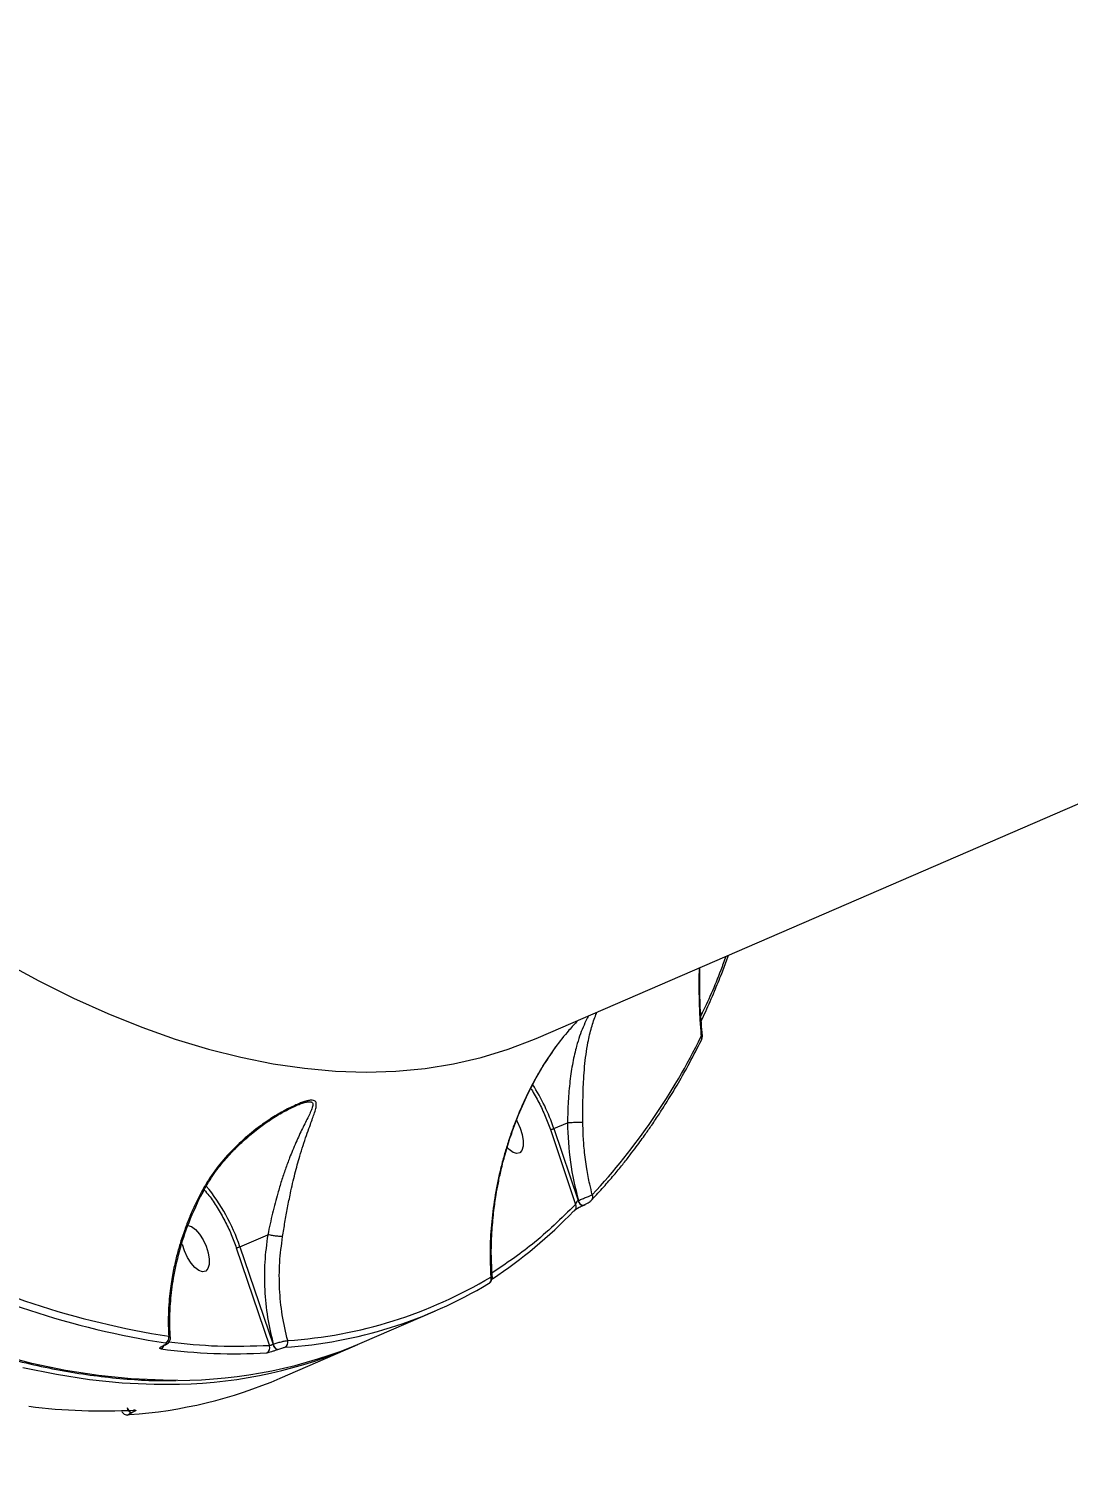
# Model space of a CAD drawing. Header units: millimetres. Extents: x -6332 to 8932, y -6739 to 7096.
# Drawn here: x -2543.2 to -2354.9, y -2655.2 to -2393.5 of the extents above; entities that cross this region are included whole.
import ezdxf

# ---------------------------------------------------------------- set-up
doc = ezdxf.new("R2010")
doc.units = ezdxf.units.MM
for name, color, linetype in [('DIKOM_ОБЪЕКТ', 7, 'Continuous'), ('DIKOM_РАЗМЕР_ЗОНА', 7, 'Continuous'), ('DIKOM_РАЗМЕР_ОБЪЕКТА', 7, 'Continuous')]:
    doc.layers.add(name, color=color, linetype=linetype)
doc.styles.add('style1', font='arial.ttf', dxfattribs={"width": 0.8})
doc.dimstyles.new('1-50', dxfattribs={"dimtxt": 300, "dimasz": 200, "dimexe": 100, "dimexo": 0, "dimgap": 100, "dimtad": 1, "dimtxsty": 'style1', "dimcen": 200, "dimclrd": 7, "dimclre": 7, "dimclrt": 7, "dimadec": 1, "dimazin": 2, "dimtfac": 1, "dimtmove": 0, "dimatfit": 2, "dimfxl": 0, "dimlwd": 25, "dimlwe": 18, "dimarcsym": 0})

# ---------------------------------------------------------------- blocks, each defined once
blk = doc.blocks.new('*D9')
at = {"layer": 'Defpoints', "color": 0, "transparency": 16777216}
for p in [(777.17, 5593.97), (-4228.73, -3389.78), (7301.72, -3389.78)]:
    blk.add_point(p, dxfattribs=at)
at = {"layer": 'DIKOM_РАЗМЕР_ОБЪЕКТА', "color": 7, "lineweight": 18, "transparency": 16777216}
for p, q in [((777.17, 5593.97), (7401.72, 5593.97)), ((-4228.73, -3389.78), (7401.72, -3389.78))]:
    blk.add_line(p, q, dxfattribs=at)
at = {"layer": 'DIKOM_РАЗМЕР_ОБЪЕКТА', "color": 7, "lineweight": 25, "transparency": 16777216}
blk.add_line((7301.72, 5393.97), (7301.72, -3189.78), dxfattribs=at)
at = {"layer": 'DIKOM_РАЗМЕР_ОБЪЕКТА', "color": 7, "transparency": 16777216}
for points in [[(7268.39, 5393.97), (7335.06, 5393.97), (7301.72, 5593.97)], [(7268.39, -3189.78), (7335.06, -3189.78), (7301.72, -3389.78)]]:
    blk.add_solid(points, dxfattribs=at)
at = {"layer": 'DIKOM_РАЗМЕР_ОБЪЕКТА', "color": 7, "transparency": 16777216, "insert": (7048.55, 1153.71), "char_height": 300, "attachment_point": 5, "rotation": 90, "style": 'style1'}
blk.add_mtext('9000', dxfattribs=at)
blk = doc.blocks.new('*D10')
at = {"layer": 'Defpoints', "color": 0, "transparency": 16777216}
for p in [(4034.78, 3636.59), (-4490.85, -1960.46), (4034.78, -5533.39)]:
    blk.add_point(p, dxfattribs=at)
at = {"layer": 'DIKOM_РАЗМЕР_ОБЪЕКТА', "color": 7, "lineweight": 18, "transparency": 16777216}
for p, q in [((4034.78, 3636.59), (4034.78, -5633.39)), ((-4490.85, -1960.46), (-4490.85, -5633.39))]:
    blk.add_line(p, q, dxfattribs=at)
at = {"layer": 'DIKOM_РАЗМЕР_ОБЪЕКТА', "color": 7, "lineweight": 25, "transparency": 16777216}
blk.add_line((-4290.85, -5533.39), (3834.78, -5533.39), dxfattribs=at)
at = {"layer": 'DIKOM_РАЗМЕР_ОБЪЕКТА', "color": 7, "transparency": 16777216}
for points in [[(-4290.85, -5500.05), (-4290.85, -5566.72), (-4490.85, -5533.39)], [(3834.78, -5500.05), (3834.78, -5566.72), (4034.78, -5533.39)]]:
    blk.add_solid(points, dxfattribs=at)
at = {"layer": 'DIKOM_РАЗМЕР_ОБЪЕКТА', "color": 7, "transparency": 16777216, "insert": (308.03, -5280.21), "char_height": 300, "attachment_point": 5, "style": 'style1'}
blk.add_mtext('8500', dxfattribs=at)
blk = doc.blocks.new('*D11')
at = {"layer": 'Defpoints', "color": 0, "transparency": 16777216}
for p in [(1114.35, 7096.35), (-4349.59, -4627.34), (8831.76, -4627.34)]:
    blk.add_point(p, dxfattribs=at)
at = {"layer": 'DIKOM_РАЗМЕР_ЗОНА', "color": 7, "lineweight": 18, "transparency": 16777216}
for p, q in [((1114.35, 7096.35), (8931.76, 7096.35)), ((-4349.59, -4627.34), (8931.76, -4627.34))]:
    blk.add_line(p, q, dxfattribs=at)
at = {"layer": 'DIKOM_РАЗМЕР_ЗОНА', "color": 7, "lineweight": 25, "transparency": 16777216}
blk.add_line((8831.76, 6896.35), (8831.76, -4427.34), dxfattribs=at)
at = {"layer": 'DIKOM_РАЗМЕР_ЗОНА', "color": 7, "transparency": 16777216}
for points in [[(8798.42, 6896.35), (8865.09, 6896.35), (8831.76, 7096.35)], [(8798.42, -4427.34), (8865.09, -4427.34), (8831.76, -4627.34)]]:
    blk.add_solid(points, dxfattribs=at)
at = {"layer": 'DIKOM_РАЗМЕР_ЗОНА', "color": 7, "transparency": 16777216, "insert": (8578.59, 1308.2), "char_height": 300, "attachment_point": 5, "rotation": 90, "style": 'style1'}
blk.add_mtext('11750', dxfattribs=at)
blk = doc.blocks.new('*D12')
at = {"layer": 'Defpoints', "color": 0, "transparency": 16777216}
for p in [(6134.38, 3354.85), (-6332, -2644.93), (6134.38, -6639)]:
    blk.add_point(p, dxfattribs=at)
at = {"layer": 'DIKOM_РАЗМЕР_ЗОНА', "color": 7, "lineweight": 18, "transparency": 16777216}
for p, q in [((6134.38, 3354.85), (6134.38, -6739)), ((-6332, -2644.93), (-6332, -6739))]:
    blk.add_line(p, q, dxfattribs=at)
at = {"layer": 'DIKOM_РАЗМЕР_ЗОНА', "color": 7, "lineweight": 25, "transparency": 16777216}
blk.add_line((-6132, -6639), (5934.38, -6639), dxfattribs=at)
at = {"layer": 'DIKOM_РАЗМЕР_ЗОНА', "color": 7, "transparency": 16777216}
for points in [[(-6132, -6605.67), (-6132, -6672.33), (-6332, -6639)], [(5934.38, -6605.67), (5934.38, -6672.33), (6134.38, -6639)]]:
    blk.add_solid(points, dxfattribs=at)
at = {"layer": 'DIKOM_РАЗМЕР_ЗОНА', "color": 7, "transparency": 16777216, "insert": (-98.81, -6385.83), "char_height": 300, "attachment_point": 5, "style": 'style1'}
blk.add_mtext('12500', dxfattribs=at)

msp = doc.modelspace()

# ---------------------------------------------------------------- linework, layer by layer
at = {"layer": 'DIKOM_ОБЪЕКТ', "color": 7, "linetype": 'Continuous', "lineweight": 15}
for p, q in [((-2450.848, -2576.134), (-2181.965, -2459.686)), ((-2450.039, -2581.298), (-2447.715, -2577.82)), ((-2450.038, -2581.291), (-2450.052, -2581.278)), ((-2495.692, -2588.914), (-2494.799, -2588.461)), ((-2448.676, -2592.779), (-2444.097, -2606.345)), ((-2448.03, -2592.599), (-2445.591, -2591.542)), ((-2448.03, -2592.599), (-2443.632, -2605.627)), ((-2445.584, -2591.541), (-2445.591, -2591.542)), ((-2443.605, -2605.616), (-2443.632, -2605.627)), ((-2442.766, -2606.546), (-2442.739, -2606.535)), ((-2442.673, -2606.488), (-2442.739, -2606.535)), ((-2504.928, -2613.999), (-2499.882, -2611.814)), ((-2499.876, -2611.813), (-2499.882, -2611.814)), ((-2505.574, -2614.181), (-2499.547, -2631.914)), ((-2504.928, -2613.999), (-2498.915, -2631.695)), ((-2482.748, -2631.359), (-2469.494, -2625.619)), ((-2518.751, -2631.877), (-2518.685, -2631.849)), ((-2518.635, -2631.864), (-2518.57, -2631.835)), ((-2498.869, -2631.675), (-2498.915, -2631.695)), ((-2498.116, -2632.625), (-2498.071, -2632.605)), ((-2497.653, -2637.814), (-2484.398, -2632.074)), ((-2524.572, -2644.082), (-2524.526, -2644.062))]:
    msp.add_line(p, q, dxfattribs=at)
at = {"layer": 'DIKOM_ОБЪЕКТ', "color": 7, "linetype": 'Continuous', "lineweight": 15, "flags": 128}
for points in [[(-2547.683, -2562.426), (-2541.347, -2565.855), (-2535.068, -2568.968), (-2528.852, -2571.762), (-2522.705, -2574.233), (-2516.632, -2576.381), (-2510.639, -2578.201), (-2504.732, -2579.694), (-2498.916, -2580.857), (-2493.196, -2581.69), (-2487.578, -2582.191), (-2482.068, -2582.361), (-2476.669, -2582.199), (-2471.388, -2581.705), (-2466.229, -2580.879), (-2461.196, -2579.723), (-2456.296, -2578.238), (-2451.531, -2576.426), (-2450.848, -2576.134)], [(-2454.804, -2591.155), (-2454.702, -2591.34), (-2454.164, -2592.501), (-2453.784, -2593.696), (-2453.593, -2594.829), (-2453.606, -2595.808), (-2453.822, -2596.554), (-2454.224, -2597.007), (-2454.779, -2597.129), (-2455.443, -2596.91), (-2456.16, -2596.37), (-2456.49, -2596.027)], [(-2442.739, -2606.535), (-2442.765, -2606.544), (-2442.877, -2606.544), (-2443.006, -2606.491), (-2443.141, -2606.387), (-2443.277, -2606.237), (-2443.404, -2606.051), (-2443.516, -2605.84), (-2443.605, -2605.616)], [(-2442.766, -2606.546), (-2442.792, -2606.555), (-2442.82, -2606.561)], [(-2514.404, -2610.127), (-2514.348, -2610.13), (-2513.684, -2610.349), (-2512.967, -2610.889), (-2512.253, -2611.709), (-2511.6, -2612.74), (-2511.062, -2613.901), (-2510.683, -2615.096), (-2510.491, -2616.229), (-2510.505, -2617.208), (-2510.721, -2617.955), (-2511.123, -2618.407), (-2511.678, -2618.529), (-2512.341, -2618.311), (-2513.059, -2617.77), (-2513.773, -2616.951), (-2514.425, -2615.919), (-2514.963, -2614.758), (-2515.343, -2613.563), (-2515.343, -2613.563)], [(-2459.903, -2620.679), (-2459.757, -2620.596), (-2459.723, -2620.571)], [(-2518.751, -2631.877), (-2518.677, -2631.876), (-2518.635, -2631.864)], [(-2518.685, -2631.849), (-2518.611, -2631.847), (-2518.562, -2631.831)], [(-2516.155, -2638.203), (-2518.824, -2638.189), (-2524.62, -2637.919), (-2530.52, -2637.319), (-2536.521, -2636.389), (-2542.618, -2635.13), (-2548.804, -2633.543)], [(-2544.268, -2635.845), (-2538.172, -2637.104), (-2532.171, -2638.034), (-2526.27, -2638.634), (-2520.475, -2638.905), (-2515.846, -2638.881)], [(-2523.977, -2643.571), (-2524.144, -2643.622), (-2524.282, -2643.637)]]:
    msp.add_lwpolyline(points, dxfattribs=at)
at = {"layer": 'DIKOM_ОБЪЕКТ', "color": 7, "linetype": 'Continuous', "lineweight": 15}
for centre, radius, start, end in [((-2527.893, -2523.835), 118.564, 317.07347, 333.95798), ((-2422.063, -2576.295), 0.806, 338.70906, 30.25196), ((-2482.598, -2604.402), 36.528, 18.85178, 32.73693), ((-2536.855, -2624.541), 33.622, 18.27265, 39.78884), ((-2444.893, -2606.802), 0.918, 329.6944, 29.88257), ((-2442.415, -2605.388), 1.241, 191.10739, 250.95713), ((-2441.781, -2605.024), 0.788, 293.22213, 328.21507), ((-2441.89, -2604.98), 0.904, 329.5133, 25.94091), ((-2508.142, -2545.904), 88.65, 303.53053, 315.91878), ((-2444.774, -2606.848), 0.792, 293.29855, 328.18171), ((-2493.821, -2476.471), 155.6, 242.46537, 261.12905), ((-2494.337, -2477.374), 155.92, 242.46343, 261.13006), ((-2501.737, -2548.929), 82.245, 273.81297, 300.92513), ((-2460.345, -2619.852), 0.951, 310.88729, 22.91882), ((-2502.268, -2549.952), 82.444, 273.81504, 300.92122), ((-2518.853, -2630.471), 1.069, 296.32101, 14.15144), ((-2519.637, -2631.611), 0.995, 294.90413, 343.66246), ((-2505.95, -2530.787), 102.588, 262.56893, 273.30094), ((-2516.366, -2552.211), 85.992, 270.14067, 293.01346), ((-2517.704, -2554.298), 84.603, 271.25863, 293.79073), ((-2500.506, -2632.287), 1.028, 296.74421, 21.26516), ((-2497.713, -2631.471), 1.222, 190.559, 250.7391), ((-2497.669, -2631.452), 1.221, 190.52088, 250.78145), ((-2497.238, -2631.302), 1.019, 296.54948, 17.73523), ((-2530.676, -2560.908), 83.697, 273.92887, 293.23874), ((-2529.884, -2541.154), 102.587, 262.56889, 273.30097), ((-2524.167, -2642.927), 1.224, 190.54871, 250.69556), ((-2524.125, -2642.909), 1.221, 190.51422, 250.78811), ((-2525.258, -2643.688), 0.786, 260.68283, 293.75643)]:
    msp.add_arc(centre, radius, start, end, dxfattribs=at)
for points, knots in [([(-2479.563, -1936.212), (-2479.267, -1938.127), (-2478.711, -1941.725), (-2477.872, -1946.804), (-2477.12, -1951.188), (-2476.466, -1954.864), (-2475.9, -1957.963), (-2474.741, -1964.169), (-2472.918, -1973.371), (-2470.249, -1985.74), (-2466.717, -2000.939), (-2461.995, -2019.452), (-2455.978, -2040.649), (-2449.565, -2061.285), (-2442.834, -2081.29), (-2435.6, -2101.272), (-2427.885, -2121.166), (-2419.707, -2140.927), (-2411.088, -2160.511), (-2402.045, -2179.868), (-2392.598, -2198.961), (-2382.777, -2217.726), (-2372.608, -2236.111), (-2362.128, -2254.057), (-2351.353, -2271.53), (-2340.313, -2288.486), (-2329.031, -2304.888), (-2317.535, -2320.694), (-2305.86, -2335.855), (-2294.04, -2350.326), (-2282.11, -2364.066), (-2270.094, -2377.052), (-2258.022, -2389.244), (-2245.916, -2400.625), (-2233.815, -2411.153), (-2221.752, -2420.8), (-2209.767, -2429.539), (-2197.884, -2437.344), (-2186.131, -2444.205), (-2174.535, -2450.103), (-2163.122, -2455.02), (-2151.927, -2458.945), (-2141.226, -2461.797), (-2131.031, -2463.647), (-2121.337, -2464.568), (-2113.686, -2464.591), (-2107.939, -2464.21), (-2104.082, -2463.784), (-2101.138, -2463.331), (-2098.925, -2462.925), (-2097.163, -2462.568), (-2094.972, -2462.069), (-2092.341, -2461.386), (-2089.577, -2460.577), (-2087.719, -2459.923), (-2086.86, -2459.619)], [0, 0, 0, 0, 0.0074882, 0.0140652, 0.0197222, 0.0244442, 0.0282356, 0.0316329, 0.0482403, 0.0633034, 0.0783673, 0.1052638, 0.1321598, 0.1566132, 0.1811119, 0.205585, 0.2300364, 0.2544886, 0.2789398, 0.303391, 0.3278498, 0.3523595, 0.3768158, 0.401268, 0.4257194, 0.4501715, 0.4746244, 0.4991041, 0.5235995, 0.5480531, 0.5725065, 0.5969613, 0.6214155, 0.6458734, 0.6703836, 0.6948535, 0.7193114, 0.7437693, 0.7682288, 0.7926891, 0.817164, 0.8416817, 0.8661483, 0.8889833, 0.9118196, 0.934657, 0.9447066, 0.9546912, 0.9638668, 0.9673555, 0.9718884, 0.9776536, 0.9846583, 0.9928988, 1, 1, 1, 1]), ([(-2085.655, -2459.26), (-2088.967, -2460.348), (-2095.563, -2462.515), (-2106.041, -2464.18), (-2116.841, -2464.697), (-2127.966, -2463.98), (-2139.359, -2462.091), (-2150.981, -2459.059), (-2162.788, -2454.926), (-2174.739, -2449.727), (-2186.796, -2443.51), (-2198.918, -2436.318), (-2211.067, -2428.197), (-2223.209, -2419.199), (-2235.308, -2409.368), (-2247.332, -2398.756), (-2259.248, -2387.415), (-2271.029, -2375.396), (-2282.643, -2362.747), (-2294.069, -2349.523), (-2305.277, -2335.771), (-2314.324, -2324.04), (-2321.292, -2314.639), (-2326.269, -2307.759), (-2331.183, -2300.8), (-2336.03, -2293.767), (-2340.812, -2286.666), (-2345.525, -2279.501), (-2351.443, -2270.29), (-2358.494, -2258.961), (-2366.573, -2245.426), (-2375.329, -2230.141), (-2384.65, -2213.063), (-2394.401, -2194.174), (-2403.642, -2175.238), (-2412.368, -2156.314), (-2419.977, -2138.826), (-2426.602, -2122.78), (-2432.363, -2108.145), (-2437.859, -2093.476), (-2443.083, -2078.795), (-2448.028, -2064.122), (-2452.689, -2049.479), (-2457.642, -2032.943), (-2462.729, -2014.566), (-2467.765, -1994.44), (-2472.189, -1974.565), (-2476.046, -1954.96), (-2478.097, -1942.176), (-2479.122, -1935.79)], [0, 0, 0, 0, 0.0271357, 0.0540497, 0.0807421, 0.1072129, 0.133462, 0.1594894, 0.1852952, 0.2108794, 0.2362418, 0.2613826, 0.286302, 0.3109992, 0.3354753, 0.3597296, 0.383762, 0.4075724, 0.4311621, 0.454529, 0.4776753, 0.5005994, 0.5112385, 0.521823, 0.5323524, 0.5428277, 0.5532485, 0.5636141, 0.5739263, 0.592688, 0.6112661, 0.6296613, 0.6544485, 0.6788948, 0.7029997, 0.7267635, 0.7501872, 0.7681702, 0.7861322, 0.8040722, 0.8219919, 0.83989, 0.8577659, 0.8756211, 0.9005808, 0.9254984, 0.950374, 0.9752076, 1, 1, 1, 1]), ([(-2400.646, -1978.795), (-2399.438, -1983.949), (-2397.019, -1994.275), (-2392.902, -2009.924), (-2388.426, -2025.687), (-2383.56, -2041.544), (-2378.649, -2056.464), (-2373.765, -2070.437), (-2368.97, -2083.466), (-2363.912, -2096.548), (-2358.593, -2109.666), (-2353.014, -2122.799), (-2347.277, -2135.705), (-2341.394, -2148.379), (-2335.375, -2160.816), (-2329.117, -2173.226), (-2322.624, -2185.589), (-2315.898, -2197.881), (-2309.387, -2209.306), (-2303.134, -2219.88), (-2297.175, -2229.623), (-2291.069, -2239.276), (-2284.819, -2248.824), (-2278.429, -2258.253), (-2271.904, -2267.547), (-2263.89, -2278.559), (-2254.299, -2291.112), (-2243.061, -2304.943), (-2231.545, -2318.22), (-2221.492, -2329.035), (-2212.995, -2337.66), (-2206.114, -2344.339), (-2199.177, -2350.764), (-2192.19, -2356.921), (-2185.162, -2362.795), (-2178.1, -2368.375), (-2170.269, -2374.201), (-2161.684, -2380.117), (-2152.374, -2385.944), (-2143.094, -2391.15), (-2133.863, -2395.71), (-2124.044, -2399.877), (-2113.699, -2403.442), (-2102.926, -2406.137), (-2092.38, -2407.816), (-2085.629, -2407.984), (-2082.245, -2408.069)], [0, 0, 0, 0, 0.0247177, 0.0495152, 0.0743911, 0.0993454, 0.1243775, 0.1447744, 0.1653298, 0.1860432, 0.2069154, 0.2279455, 0.2491336, 0.2694023, 0.2898713, 0.3105397, 0.3314089, 0.3524788, 0.373748, 0.3911655, 0.4087378, 0.4264654, 0.4443484, 0.4623873, 0.4805816, 0.4989317, 0.5286787, 0.5588428, 0.5894223, 0.6204182, 0.6383184, 0.6563541, 0.6745262, 0.6928343, 0.7112778, 0.7298577, 0.7485742, 0.7733223, 0.7982561, 0.8233761, 0.8486819, 0.8741736, 0.905376, 0.9367479, 0.968289, 1, 1, 1, 1]), ([(-2790.81, -2377.869), (-2790.1, -2379.246), (-2787.887, -2383.546), (-2784.064, -2390.729), (-2779.326, -2399.449), (-2774.45, -2408.179), (-2769.453, -2416.9), (-2764.343, -2425.586), (-2759.127, -2434.219), (-2753.815, -2442.782), (-2748.411, -2451.261), (-2742.923, -2459.644), (-2737.356, -2467.918), (-2731.718, -2476.073), (-2726.011, -2484.099), (-2720.243, -2491.987), (-2714.418, -2499.729), (-2708.541, -2507.317), (-2702.618, -2514.742), (-2696.653, -2521.999), (-2690.651, -2529.08), (-2684.618, -2535.98), (-2678.556, -2542.691), (-2672.473, -2549.21), (-2666.372, -2555.529), (-2660.257, -2561.646), (-2654.133, -2567.553), (-2648.006, -2573.248), (-2641.878, -2578.726), (-2635.754, -2583.982), (-2629.64, -2589.013), (-2623.538, -2593.817), (-2617.453, -2598.386), (-2611.389, -2602.724), (-2605.35, -2606.822), (-2599.34, -2610.68), (-2593.363, -2614.295), (-2587.421, -2617.665), (-2581.52, -2620.788), (-2575.661, -2623.66), (-2569.849, -2626.282), (-2564.085, -2628.652), (-2558.375, -2630.765), (-2552.719, -2632.623), (-2547.121, -2634.221), (-2541.583, -2635.561), (-2536.108, -2636.637), (-2530.697, -2637.453), (-2525.356, -2637.993), (-2520.607, -2638.27), (-2517.679, -2638.249), (-2516.474, -2638.24)], [0, 0, 0, 0, 0.0090736, 0.028313, 0.0478363, 0.0675913, 0.087538, 0.1076427, 0.1278791, 0.1482283, 0.1686718, 0.1891978, 0.209792, 0.2304476, 0.2511536, 0.2719037, 0.2926928, 0.3135144, 0.3343625, 0.3552357, 0.3761293, 0.3970394, 0.4179635, 0.4389001, 0.4598452, 0.4807984, 0.5017569, 0.5227198, 0.5436854, 0.5646528, 0.585621, 0.6065901, 0.6275583, 0.6485272, 0.6694954, 0.6904638, 0.7114326, 0.7324034, 0.7533772, 0.7743555, 0.7953407, 0.8163353, 0.8373422, 0.8583655, 0.8794093, 0.9004792, 0.9215809, 0.9427214, 0.9639083, 0.9851504, 1, 1, 1, 1]), ([(-2416.91, -2561.436), (-2417.203, -2562.276), (-2418.535, -2566.096), (-2420.146, -2569.503), (-2421.403, -2572.161)], [0, 0, 0, 0, 0.2201417, 1, 1, 1, 1]), ([(-2421.331, -2573.111), (-2421.064, -2572.541), (-2420.237, -2570.781), (-2419.012, -2567.911), (-2417.717, -2564.728), (-2416.871, -2562.551), (-2416.459, -2561.431), (-2416.375, -2561.204)], [0, 0, 0, 0, 0.1504174, 0.4652797, 0.7302382, 0.9452348, 1, 1, 1, 1]), ([(-2421.721, -2563.519), (-2421.73, -2563.781), (-2421.774, -2565.017), (-2421.772, -2567.204), (-2421.72, -2570.138), (-2421.591, -2573.035), (-2421.439, -2574.959), (-2421.366, -2575.889)], [0, 0, 0, 0, 0.0621685, 0.2943957, 0.525508, 0.7708896, 1, 1, 1, 1]), ([(-2421.128, -2575.784), (-2421.258, -2574.261), (-2421.523, -2571.171), (-2421.64, -2567.046), (-2421.597, -2564.445), (-2421.581, -2563.458)], [0, 0, 0, 0, 0.3763766, 0.76359, 1, 1, 1, 1]), ([(-2441.766, -2572.201), (-2441.859, -2572.367), (-2442.207, -2572.992), (-2442.752, -2574.21), (-2443.386, -2575.852), (-2444.037, -2577.939), (-2444.656, -2580.59), (-2445.078, -2583.393), (-2445.313, -2585.788), (-2445.489, -2588.278), (-2445.546, -2590.23), (-2445.584, -2591.541)], [0, 0, 0, 0, 0.039533, 0.1484774, 0.2540233, 0.3588668, 0.5185305, 0.6790019, 0.760075, 0.838838, 1, 1, 1, 1]), ([(-2442.774, -2591.514), (-2442.777, -2590.839), (-2442.784, -2589.479), (-2442.772, -2587.48), (-2442.729, -2585.524), (-2442.641, -2583.473), (-2442.483, -2581.319), (-2442.228, -2579.1), (-2441.829, -2576.686), (-2441.238, -2574.252), (-2440.659, -2572.487), (-2440.298, -2571.677), (-2440.235, -2571.537)], [0, 0, 0, 0, 0.080682, 0.1625231, 0.2419423, 0.3233526, 0.4263139, 0.5334611, 0.6456039, 0.8069376, 0.9665506, 1, 1, 1, 1]), ([(-2443.73, -2573.05), (-2444.259, -2573.627), (-2445.677, -2575.175), (-2447.854, -2577.887), (-2449.318, -2580.145), (-2450.052, -2581.278)], [0, 0, 0, 0, 0.2287354, 0.6133565, 1, 1, 1, 1]), ([(-2441.111, -2605.439), (-2440.405, -2604.681), (-2439.069, -2603.246), (-2437.231, -2601.116), (-2435.643, -2599.19), (-2434.297, -2597.478), (-2433.181, -2596.007), (-2432.253, -2594.743), (-2431.315, -2593.433), (-2430.212, -2591.844), (-2428.831, -2589.774), (-2427.218, -2587.238), (-2425.396, -2584.198), (-2423.381, -2580.626), (-2422.028, -2577.985), (-2421.312, -2576.588)], [0, 0, 0, 0, 0.09417, 0.178265, 0.2522764, 0.3162157, 0.3700688, 0.4138481, 0.4524962, 0.5093162, 0.579906, 0.6642678, 0.762406, 0.8743192, 1, 1, 1, 1]), ([(-2421.174, -2575.788), (-2421.17, -2575.788), (-2421.157, -2575.79), (-2421.281, -2575.849), (-2421.366, -2575.889)], [0, 0, 0, 0, 0.3170682, 1, 1, 1, 1]), ([(-2421.313, -2576.591), (-2421.28, -2576.509), (-2421.214, -2576.349), (-2421.164, -2576.125), (-2421.14, -2575.928), (-2421.144, -2575.826), (-2421.146, -2575.775)], [0, 0, 0, 0, 0.2565277, 0.5060152, 0.7522578, 1, 1, 1, 1]), ([(-2450.052, -2581.278), (-2450.468, -2581.978), (-2451.322, -2583.414), (-2452.512, -2585.68), (-2453.663, -2588.091), (-2454.7, -2590.528), (-2455.633, -2592.985), (-2456.438, -2595.368), (-2457.165, -2597.818), (-2458.004, -2601.078), (-2458.823, -2605.192), (-2459.419, -2610.047), (-2459.674, -2614.835), (-2459.538, -2617.932), (-2459.47, -2619.482)], [0, 0, 0, 0, 0.0582494, 0.1193953, 0.1834635, 0.2505047, 0.3109836, 0.374709, 0.4347255, 0.4995392, 0.6251104, 0.7503769, 0.8750674, 1, 1, 1, 1]), ([(-2459.188, -2619.603), (-2459.275, -2618.144), (-2459.442, -2615.307), (-2459.285, -2611.216), (-2458.958, -2607.674), (-2458.55, -2604.815), (-2458.109, -2602.38), (-2457.581, -2599.936), (-2456.857, -2597.111), (-2455.829, -2593.76), (-2454.396, -2589.904), (-2452.478, -2585.565), (-2450.791, -2582.633), (-2449.898, -2581.08)], [0, 0, 0, 0, 0.1167549, 0.2270869, 0.3179962, 0.3893175, 0.4454286, 0.5033998, 0.5751074, 0.6603319, 0.7592747, 0.8725416, 1, 1, 1, 1]), ([(-2452.242, -2585.336), (-2452.203, -2585.392), (-2451.668, -2586.164), (-2450.763, -2587.858), (-2449.582, -2590.301), (-2448.973, -2591.966), (-2448.676, -2592.779)], [0, 0, 0, 0, 0.0264894, 0.3625953, 0.6884372, 1, 1, 1, 1]), ([(-2497.191, -2612.164), (-2497.049, -2611.295), (-2496.76, -2609.52), (-2496.288, -2606.89), (-2495.694, -2603.919), (-2494.963, -2600.76), (-2494.187, -2597.925), (-2493.482, -2595.65), (-2492.87, -2593.841), (-2492.312, -2592.293), (-2491.841, -2591.018), (-2491.453, -2589.931), (-2491.162, -2588.992), (-2491.052, -2588.309), (-2491.112, -2587.889), (-2491.318, -2587.552), (-2491.821, -2587.417), (-2492.644, -2587.547), (-2493.354, -2587.747), (-2494.145, -2588.037), (-2495.382, -2588.565), (-2497.169, -2589.475), (-2499.411, -2590.832), (-2501.979, -2592.633), (-2504.75, -2594.924), (-2507.597, -2597.817), (-2510.171, -2601.023), (-2511.526, -2603.431), (-2512.203, -2604.634)], [0, 0, 0, 0, 0.0400572, 0.0817086, 0.1253673, 0.1880348, 0.2501094, 0.2913257, 0.3332917, 0.3746841, 0.4071134, 0.4370816, 0.4709419, 0.4998261, 0.5163429, 0.5313519, 0.5627192, 0.5779158, 0.594162, 0.6090057, 0.6253538, 0.6651541, 0.7080059, 0.7505722, 0.8125556, 0.8748001, 0.9374276, 1, 1, 1, 1]), ([(-2494.772, -2588.452), (-2494.715, -2588.427), (-2494.383, -2588.278), (-2493.784, -2588.049), (-2493.034, -2587.812), (-2492.411, -2587.703), (-2492.056, -2587.737), (-2491.868, -2587.837), (-2491.747, -2587.975), (-2491.695, -2588.219), (-2491.764, -2588.695), (-2492.041, -2589.423), (-2492.503, -2590.395), (-2493.031, -2591.459), (-2493.598, -2592.601), (-2494.181, -2593.819), (-2494.784, -2595.142), (-2495.365, -2596.5), (-2496.009, -2598.1), (-2496.68, -2599.915), (-2497.397, -2602.06), (-2498.186, -2604.691), (-2499.033, -2607.908), (-2499.594, -2610.507), (-2499.876, -2611.813)], [0, 0, 0, 0, 0.0052059, 0.0306157, 0.0576325, 0.0821685, 0.107078, 0.1200527, 0.1335936, 0.1576135, 0.1849408, 0.2362645, 0.2871734, 0.3380221, 0.3889777, 0.4400875, 0.4909573, 0.5458613, 0.5921843, 0.6615519, 0.7289477, 0.7957874, 0.8974495, 1, 1, 1, 1]), ([(-2512.006, -2604.816), (-2511.392, -2603.681), (-2510.214, -2601.501), (-2508.112, -2598.768), (-2506.082, -2596.515), (-2503.973, -2594.5), (-2501.842, -2592.73), (-2499.566, -2591.102), (-2497.559, -2589.822), (-2496.237, -2589.179), (-2495.692, -2588.914)], [0, 0, 0, 0, 0.162799, 0.3125039, 0.4371053, 0.5496319, 0.6885815, 0.7962869, 0.9161768, 1, 1, 1, 1]), ([(-2495.705, -2588.892), (-2495.613, -2588.843), (-2495.297, -2588.674), (-2494.989, -2588.544), (-2494.772, -2588.452)], [0, 0, 0, 0, 0.2930057, 1, 1, 1, 1]), ([(-2448.676, -2592.779), (-2448.639, -2592.777), (-2448.565, -2592.771), (-2448.392, -2592.73), (-2448.202, -2592.669), (-2448.087, -2592.622), (-2448.03, -2592.599)], [0, 0, 0, 0, 0.2499139, 0.4999029, 0.7501343, 1, 1, 1, 1]), ([(-2445.591, -2591.542), (-2445.491, -2593.931), (-2445.29, -2598.706), (-2444.167, -2603.313), (-2443.605, -2605.616)], [0, 0, 0, 0, 0.5002479, 1, 1, 1, 1]), ([(-2442.774, -2591.514), (-2442.825, -2591.514), (-2442.932, -2591.514), (-2443.191, -2591.518), (-2443.525, -2591.52), (-2444.025, -2591.525), (-2444.596, -2591.53), (-2445.164, -2591.537), (-2445.443, -2591.54), (-2445.584, -2591.541)], [0, 0, 0, 0, 0.1150938, 0.2384074, 0.3678893, 0.5006987, 0.7326798, 0.864441, 1, 1, 1, 1]), ([(-2441.077, -2604.585), (-2441.237, -2603.946), (-2441.626, -2602.389), (-2442.138, -2599.699), (-2442.531, -2596.709), (-2442.738, -2593.917), (-2442.763, -2592.248), (-2442.774, -2591.514)], [0, 0, 0, 0, 0.1503371, 0.3667766, 0.6226154, 0.8340656, 1, 1, 1, 1]), ([(-2511.372, -2603.717), (-2511.089, -2604.042), (-2510.275, -2604.979), (-2509.01, -2606.866), (-2507.654, -2609.24), (-2506.482, -2611.707), (-2505.872, -2613.369), (-2505.574, -2614.181)], [0, 0, 0, 0, 0.1213525, 0.3494857, 0.5740486, 0.791757, 1, 1, 1, 1]), ([(-2512.203, -2604.634), (-2512.528, -2605.293), (-2513.194, -2606.642), (-2514.103, -2608.754), (-2514.915, -2610.87), (-2515.632, -2613.005), (-2516.26, -2615.171), (-2516.731, -2617.112), (-2517.082, -2618.835), (-2517.347, -2620.357), (-2517.586, -2622.074), (-2517.789, -2624.087), (-2517.891, -2625.994), (-2517.908, -2627.579), (-2517.888, -2628.88), (-2517.844, -2629.703), (-2517.816, -2630.21)], [0, 0, 0, 0, 0.0795852, 0.1629916, 0.2501871, 0.3277133, 0.4111805, 0.500545, 0.5514467, 0.6100238, 0.6763237, 0.7503108, 0.8443893, 0.9003123, 0.9386314, 1, 1, 1, 1]), ([(-2517.499, -2630.776), (-2517.553, -2629.81), (-2517.669, -2627.708), (-2517.541, -2624.191), (-2517.075, -2620.064), (-2516.086, -2615.346), (-2514.473, -2610.078), (-2512.819, -2606.52), (-2511.95, -2604.65)], [0, 0, 0, 0, 0.1148435, 0.2497302, 0.4054817, 0.5835392, 0.7811858, 1, 1, 1, 1]), ([(-2512.052, -2604.788), (-2512.043, -2604.784), (-2512.014, -2604.771), (-2512.125, -2604.69), (-2512.203, -2604.634)], [0, 0, 0, 0, 0.3054071, 1, 1, 1, 1]), ([(-2444.097, -2606.345), (-2446.677, -2608.858), (-2451.458, -2613.515), (-2456.776, -2617.093), (-2459.225, -2618.74)], [0, 0, 0, 0, 0.5396436, 1, 1, 1, 1]), ([(-2442.701, -2606.5), (-2442.787, -2606.538), (-2442.959, -2606.615), (-2443.232, -2606.754), (-2443.5, -2606.901), (-2443.841, -2607.103), (-2444.043, -2607.244), (-2444.178, -2607.338)], [0, 0, 0, 0, 0.1666619, 0.3344576, 0.4999436, 0.6679483, 1, 1, 1, 1]), ([(-2444.101, -2607.266), (-2444.047, -2607.222), (-2443.938, -2607.131), (-2443.634, -2606.946), (-2443.313, -2606.782), (-2443.031, -2606.651), (-2442.888, -2606.591), (-2442.816, -2606.56)], [0, 0, 0, 0, 0.2406481, 0.4855672, 0.7357243, 0.8651553, 1, 1, 1, 1]), ([(-2443.632, -2605.627), (-2443.666, -2605.645), (-2443.736, -2605.682), (-2443.829, -2605.767), (-2443.908, -2605.864), (-2443.993, -2605.995), (-2444.067, -2606.163), (-2444.087, -2606.284), (-2444.097, -2606.345)], [0, 0, 0, 0, 0.1203116, 0.2513352, 0.3675613, 0.5010328, 0.7499442, 1, 1, 1, 1]), ([(-2443.605, -2605.616), (-2443.485, -2605.568), (-2443.247, -2605.474), (-2442.864, -2605.319), (-2442.484, -2605.167), (-2442.005, -2604.972), (-2441.46, -2604.748), (-2441.204, -2604.639), (-2441.077, -2604.585)], [0, 0, 0, 0, 0.1298836, 0.2575993, 0.3846542, 0.5094683, 0.7556293, 1, 1, 1, 1]), ([(-2442.788, -2606.548), (-2442.712, -2606.514), (-2442.561, -2606.445), (-2442.316, -2606.317), (-2442.074, -2606.182), (-2441.77, -2606), (-2441.432, -2605.771), (-2441.283, -2605.634), (-2441.209, -2605.566)], [0, 0, 0, 0, 0.1264984, 0.2524678, 0.3788086, 0.5037662, 0.7522349, 1, 1, 1, 1]), ([(-2442.673, -2606.488), (-2442.615, -2606.462), (-2442.503, -2606.412), (-2442.385, -2606.351), (-2442.329, -2606.322)], [0, 0, 0, 0, 0.5258848, 1, 1, 1, 1]), ([(-2499.882, -2611.814), (-2500.099, -2613.469), (-2500.532, -2616.773), (-2500.506, -2621.803), (-2500.024, -2626.808), (-2499.254, -2630.053), (-2498.869, -2631.675)], [0, 0, 0, 0, 0.2498768, 0.4987171, 0.7494558, 1, 1, 1, 1]), ([(-2497.191, -2612.164), (-2497.278, -2612.164), (-2497.45, -2612.162), (-2497.826, -2612.131), (-2498.242, -2612.085), (-2498.768, -2612.013), (-2499.34, -2611.919), (-2499.718, -2611.844), (-2499.876, -2611.813)], [0, 0, 0, 0, 0.1589006, 0.3167158, 0.4673334, 0.6058561, 0.8350555, 1, 1, 1, 1]), ([(-2505.574, -2614.181), (-2505.537, -2614.178), (-2505.464, -2614.171), (-2505.291, -2614.13), (-2505.101, -2614.07), (-2504.986, -2614.023), (-2504.928, -2613.999)], [0, 0, 0, 0, 0.2500647, 0.4999652, 0.7501257, 1, 1, 1, 1]), ([(-2496.267, -2630.992), (-2496.628, -2629.452), (-2497.35, -2626.372), (-2497.797, -2621.612), (-2497.81, -2616.847), (-2497.396, -2613.719), (-2497.191, -2612.164)], [0, 0, 0, 0, 0.2508565, 0.5017277, 0.7524442, 1, 1, 1, 1]), ([(-2459.619, -2620.471), (-2459.571, -2620.428), (-2459.438, -2620.31), (-2459.303, -2620.073), (-2459.211, -2619.812), (-2459.208, -2619.671), (-2459.207, -2619.602)], [0, 0, 0, 0, 0.1637511, 0.4531935, 0.7317397, 1, 1, 1, 1]), ([(-2459.239, -2619.605), (-2459.234, -2619.586), (-2459.217, -2619.516), (-2459.364, -2619.496), (-2459.47, -2619.482)], [0, 0, 0, 0, 0.2770184, 1, 1, 1, 1]), ([(-2517.816, -2630.21), (-2517.692, -2630.27), (-2517.525, -2630.35), (-2517.547, -2630.474), (-2517.552, -2630.506)], [0, 0, 0, 0, 0.7428558, 1, 1, 1, 1]), ([(-2519.218, -2632.514), (-2519.299, -2632.494), (-2519.461, -2632.454), (-2519.442, -2632.324), (-2519.325, -2632.2), (-2519.181, -2632.096), (-2518.991, -2631.987), (-2518.831, -2631.913), (-2518.751, -2631.877)], [0, 0, 0, 0, 0.2500054, 0.4991412, 0.6247273, 0.7493982, 0.8748148, 1, 1, 1, 1]), ([(-2518.81, -2631.913), (-2518.81, -2631.914), (-2518.81, -2631.932), (-2518.762, -2631.914), (-2518.675, -2631.879), (-2518.628, -2631.86)], [0, 0, 0, 0, 0.0367437, 0.4831952, 1, 1, 1, 1]), ([(-2518.379, -2631.43), (-2518.326, -2631.443), (-2518.219, -2631.471), (-2518.231, -2631.556), (-2518.308, -2631.638), (-2518.403, -2631.705), (-2518.527, -2631.778), (-2518.632, -2631.825), (-2518.685, -2631.849)], [0, 0, 0, 0, 0.2500346, 0.4991545, 0.6248958, 0.7493446, 0.8746602, 1, 1, 1, 1]), ([(-2518.562, -2631.831), (-2518.443, -2631.774), (-2518.189, -2631.653), (-2517.841, -2631.386), (-2517.617, -2631.072), (-2517.517, -2630.761), (-2517.518, -2630.589), (-2517.519, -2630.502)], [0, 0, 0, 0, 0.2036985, 0.4338213, 0.7001645, 0.8467666, 1, 1, 1, 1]), ([(-2499.547, -2631.914), (-2502.66, -2632.03), (-2508.607, -2632.253), (-2514.839, -2631.605), (-2517.81, -2631.296)], [0, 0, 0, 0, 0.5233546, 1, 1, 1, 1]), ([(-2498.116, -2632.625), (-2498.29, -2632.696), (-2498.635, -2632.839), (-2499.204, -2633.025), (-2499.717, -2633.165), (-2499.934, -2633.192), (-2500.043, -2633.205)], [0, 0, 0, 0, 0.2505984, 0.5001863, 0.7499837, 1, 1, 1, 1]), ([(-2498.915, -2631.695), (-2498.97, -2631.718), (-2499.055, -2631.753), (-2499.178, -2631.801), (-2499.286, -2631.839), (-2499.388, -2631.873), (-2499.483, -2631.902), (-2499.525, -2631.91), (-2499.547, -2631.914)], [0, 0, 0, 0, 0.2398453, 0.367737, 0.500123, 0.6877341, 0.8284332, 1, 1, 1, 1]), ([(-2498.869, -2631.675), (-2498.636, -2631.589), (-2498.17, -2631.418), (-2497.402, -2631.196), (-2496.707, -2631.035), (-2496.414, -2631.006), (-2496.267, -2630.992)], [0, 0, 0, 0, 0.2497859, 0.499545, 0.749558, 1, 1, 1, 1]), ([(-2498.071, -2632.605), (-2497.955, -2632.557), (-2497.723, -2632.462), (-2497.343, -2632.336), (-2497, -2632.243), (-2496.855, -2632.223), (-2496.782, -2632.214)], [0, 0, 0, 0, 0.2508021, 0.5001515, 0.749926, 1, 1, 1, 1]), ([(-2526.312, -2643.843), (-2526.262, -2643.934), (-2526.16, -2644.119), (-2525.891, -2644.329), (-2525.567, -2644.463), (-2525.333, -2644.471), (-2525.22, -2644.474)], [0, 0, 0, 0, 0.2514625, 0.5086912, 0.7614234, 1, 1, 1, 1]), ([(-2524.942, -2644.408), (-2524.989, -2644.407), (-2525.084, -2644.406), (-2525.045, -2644.332), (-2524.876, -2644.222), (-2524.673, -2644.129), (-2524.572, -2644.082)], [0, 0, 0, 0, 0.2500607, 0.4999574, 0.7492009, 1, 1, 1, 1]), ([(-2523.977, -2643.571), (-2523.905, -2643.573), (-2523.762, -2643.577), (-2523.82, -2643.688), (-2524.07, -2643.853), (-2524.374, -2643.992), (-2524.526, -2644.062)], [0, 0, 0, 0, 0.2500168, 0.499859, 0.7494614, 1, 1, 1, 1])]:
    msp.add_open_spline(points, degree=3, knots=knots, dxfattribs=at)

# ---------------------------------------------------------------- dimensions: what is measured, and where the dimension line sits
at = {"layer": 'DIKOM_РАЗМЕР_ЗОНА'}
dim = msp.add_linear_dim(base=(8831.757, -4627.344), p1=(1114.346, 7096.351), p2=(-4349.589, -4627.344), angle=90, text='11750', dimstyle='1-50', dxfattribs=at)
dim.commit()
dim.dimension.update_dxf_attribs({"geometry": '*D11', "text_midpoint": (8831.757, 1308.196), "dimtype": 160})
dim = msp.add_linear_dim(base=(6134.379, -6639), p1=(-6332, -2644.933), p2=(6134.379, 3354.853), text='12500', dimstyle='1-50', dxfattribs=at)
dim.commit()
dim.dimension.update_dxf_attribs({"geometry": '*D12', "text_midpoint": (-98.81, -6639), "dimtype": 160})
at = {"layer": 'DIKOM_РАЗМЕР_ОБЪЕКТА'}
dim = msp.add_linear_dim(base=(7301.722, -3389.779), p1=(777.17, 5593.968), p2=(-4228.728, -3389.779), angle=90, text='9000', dimstyle='1-50', dxfattribs=at)
dim.commit()
dim.dimension.update_dxf_attribs({"geometry": '*D9', "text_midpoint": (7301.722, 1153.714), "dimtype": 160})
dim = msp.add_linear_dim(base=(4034.777, -5533.386), p1=(-4490.848, -1960.464), p2=(4034.777, 3636.587), text='8500', dimstyle='1-50', dxfattribs=at)
dim.commit()
dim.dimension.update_dxf_attribs({"geometry": '*D10', "text_midpoint": (308.034, -5533.386), "dimtype": 160})

doc.saveas('drawing.dxf')
